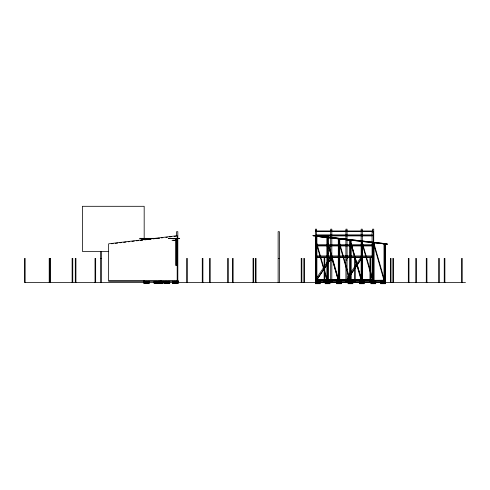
<?xml version="1.0" encoding="UTF-8"?>
<svg xmlns="http://www.w3.org/2000/svg" width="490" height="490" viewBox="0 0 490 490"><rect width="100%" height="100%" fill="white"/><g stroke="black" fill="none" stroke-linecap="round" stroke-linejoin="round"><path stroke-width="0.73" d="M349.829 240.112L315.921 236.272L349.842 239.99M324.601 270.664L327.332 280.188L316.889 280.317M327.326 280.207L326.824 280.194M338.29 280.335L328.459 245.894L328.349 243.751L338.755 280.207L338.29 280.335L328.459 245.894M347.661 271.387L350.185 280.207L339.741 280.317M361.148 280.335L351.318 245.894L351.208 243.751L361.614 280.188L351.171 280.317M361.608 280.207L361.106 280.194M372.572 280.335L373.043 280.188L362.631 243.751L362.741 245.894L372.572 280.335L373.037 280.207M384.001 280.335L374.213 246.066L374.06 243.751L384.466 280.207L374.023 280.317M316.705 277.873L330.627 257.085M323.982 269.053L316.81 279.851L323.982 269.139M324.821 267.791L331.154 258.34M324.821 267.877L330.732 259.057M347.6 277.242L361.099 257.164M347.704 279.135L361.204 258.971M347.704 279.22L361.204 259.057M338.247 280.194L338.713 280.06M349.676 280.194L350.142 280.06M372.535 280.194L373 280.06M383.964 280.194L384.423 280.06M111.634 243.763L113.141 243.585M115.401 243.322L117.661 243.052M119.921 242.789L121.428 242.611M123.694 242.342L125.954 242.072M128.215 241.809L129.721 241.631M131.982 241.362L134.242 241.098M136.502 240.829L138.762 240.566M140.269 240.388L142.529 240.118M144.789 239.855L147.049 239.586M148.556 239.408L150.816 239.138M153.076 238.875L155.336 238.606M157.596 238.342L159.103 238.165M161.363 237.895L162.87 237.717M165.889 237.362L167.396 237.185M169.656 236.921L171.163 236.737M174.177 236.382L175.683 236.204M150.981 239.053L141.99 239.236L141.99 240.278M171.267 238.612L177.503 238.477L177.509 240.278L172.027 240.272M315.438 230.937L316.583 230.937M330.677 230.937L331.822 230.937M316.197 230.968L372.964 230.998M316.197 234.894L372.21 234.894M316.197 235.506L372.21 235.506M315.438 235.782L315.921 235.782L315.921 280.801M316.197 235.911L372.21 235.911M315.438 236.094L315.921 236.094M316.405 236.094L316.889 236.094M315.921 236.284L316.405 236.284M315.921 237.307L316.405 237.307M326.867 237.442L327.351 237.442M327.835 237.442L328.312 237.442M327.351 237.632L327.835 237.632M159.354 238.348L139.644 238.348L154.809 238.477M168.395 238.348L179.689 238.477L168.395 238.477M327.351 238.655L327.835 238.655M144.225 238.765L144.703 238.765M145.187 238.765L145.671 238.765M177.19 238.765L176.706 238.765L176.706 265.488M338.296 238.789L338.78 238.789M339.258 238.789L339.741 238.789M338.78 238.979L339.258 238.979M350.203 239.831L349.725 239.831L349.725 280.801M350.687 239.831L351.171 239.831L351.171 280.801M338.78 240.002L339.258 240.002M349.725 240.137L350.203 240.137M176.222 240.278L176.706 240.278M350.203 240.59L350.687 240.59M361.632 241.178L361.148 241.178L361.148 280.801M362.116 241.178L362.6 241.178L362.6 280.801M362.116 241.484L362.6 241.484M361.632 241.938L362.116 241.938M176.222 242.066L176.706 242.066M373.062 242.525L372.578 242.525L372.578 280.801M373.545 242.525L374.023 242.525L374.023 280.801M373.545 242.832L374.023 242.832M373.062 243.285L373.545 243.285M384.491 243.873L384.007 243.873L384.007 280.801M384.969 243.873L385.452 243.873L385.452 283.698L380.626 283.698L380.626 281.285M384.007 244.185L384.491 244.185M384.969 244.185L385.452 244.185M316.95 244.731L326.793 244.731M328.306 244.731L338.149 244.731M339.662 244.731L372.21 244.731M384.491 244.632L384.969 244.632M316.95 245.643L326.793 245.643M328.306 245.643L338.149 245.643M339.662 245.643L350.258 245.643M351.771 245.643L361.608 245.643M363.127 245.643L372.21 245.643M316.95 245.931L326.793 245.931M328.306 245.931L338.149 245.931M339.662 245.931L350.258 245.931M351.771 245.931L361.608 245.931M363.127 245.931L372.21 245.931M315.921 249L316.405 249M327.351 250.347L327.835 250.347M108.737 251.382L82.369 251.382L82.369 206.302L144.176 206.302L144.176 238.391M315.921 251.67L316.405 251.67M338.78 251.695L339.258 251.695M315.921 251.921L316.405 251.921M315.921 252.032L316.405 252.032M350.203 252.283L350.687 252.283M327.351 253.018L327.835 253.018M327.351 253.269L327.835 253.269M327.351 253.379L327.835 253.379M361.632 253.63L362.116 253.63M338.78 254.365L339.258 254.365M338.78 254.616L339.258 254.616M338.78 254.727L339.258 254.727M350.203 254.953L350.687 254.953M373.062 254.984L373.545 254.984M350.203 255.204L350.687 255.204M350.203 255.315L350.687 255.315M315.438 255.645L316.583 255.645M330.677 255.645L331.822 255.645M345.916 255.645L347.055 255.645M316.95 255.958L372.21 255.958M361.632 256.301L362.116 256.301M384.491 256.331L384.969 256.331M361.632 256.552L362.116 256.552M361.632 256.662L362.116 256.662M316.95 257.085L372.21 257.085M316.95 257.164L330.579 257.164M332.091 257.164L360.854 257.164M362.367 257.164L372.21 257.164M373.062 257.648L373.545 257.648M373.062 257.905L373.545 257.905M373.062 258.01L373.545 258.01M100.683 258.365L101.32 258.365M177.129 258.365L177.509 258.365M278.314 258.365L279.086 258.365M329.243 258.365L329.88 258.365M347.043 258.365L347.673 258.365M372.412 258.365L373.049 258.365M384.491 259.002L384.969 259.002M384.491 259.253L384.969 259.253M384.491 259.357L384.969 259.357M315.438 259.982L316.583 259.982M330.677 259.982L331.822 259.982M345.916 259.982L347.055 259.982M361.148 259.982L362.294 259.982M330.677 260.288L331.822 260.288M316.95 279.766L346.473 279.747M372.21 279.766L347.986 279.833L372.21 279.851M316.95 279.851L346.473 279.851M328.312 280.317L338.296 280.317M362.6 280.317L372.578 280.317M315.438 280.801L385.452 280.801M326.793 280.893L328.306 280.893M338.149 280.893L339.662 280.893M159.985 281.052L160.463 281.052M160.947 281.052L161.431 281.052M108.621 281.217L178.293 281.217M315.438 281.285L385.452 281.285M144.256 281.591L145.751 281.591L145.751 283.263L144.256 283.263M148.121 281.591L146.412 281.591L146.412 283.263L148.121 283.263M159.219 281.591L160.334 281.591L160.334 283.263L159.219 283.263M176.859 281.591L175.371 281.591L175.371 283.263L176.859 283.263L176.817 281.591M465.5 282.491L24.5 282.491L24.5 258.365L25.137 258.365L25.137 282.491M315.438 282.552L384.007 282.552M173.001 240.265L176.008 240.278M351.348 240.161L387.51 244.253L362.637 241.564M351.336 240.284L361.13 241.392M351.208 243.751L360.952 277.891M347.214 271.527L339.925 246.066L339.778 243.751L347.251 269.941M347.63 272.991L349.719 280.335M324.147 270.799L317.03 245.894L316.92 243.751L324.209 269.255M324.564 272.262L326.861 280.335M351.244 243.922L351.318 245.349M177.282 238.483L177.288 240.284M462.223 282.491L462.223 258.365L461.592 258.365L461.592 282.491M444.877 282.491L444.877 258.365L444.246 258.365L444.246 282.491M439.316 282.491L439.316 258.365L438.679 258.365L438.679 282.491M426.919 282.491L426.919 258.365L426.288 258.365L426.288 282.491M416.408 282.491L416.408 258.365L415.771 258.365L415.771 282.491M408.966 282.491L408.966 258.365L408.329 258.365L408.329 282.491M393.495 282.491L393.495 258.365L392.864 258.365L392.864 282.491M391.008 282.491L391.008 258.365L390.371 258.365L390.371 282.491M384.969 280.801L384.969 243.616L384.491 243.616L384.491 280.801M383.039 281.285L383.039 283.698M375.714 281.285L375.714 283.698L370.887 283.698L370.887 281.285M373.723 242.379L373.723 229.161L372.578 229.161L372.578 232.217M373.723 243.261L373.723 244.29M373.723 244.731L373.723 280.237M373.723 282.491L373.723 282.797M373.545 280.801L373.545 242.262L373.062 242.262L373.062 280.801M373.368 242.311L373.368 231.696L372.1 231.696L372.1 280.213M373.368 258.23L373.368 280.972M373.3 281.285L373.3 283.698M372.578 282.491L372.578 282.797M370.587 282.491L370.587 258.365L369.95 258.365L369.95 282.491M364.284 281.285L364.284 283.698L359.464 283.698L359.464 281.285M362.294 241.49L362.294 229.161L361.148 229.161L361.148 240.627M362.294 256.368L362.294 282.797M362.116 280.801L362.116 240.915L361.632 240.915L361.632 280.801M361.877 281.285L361.877 283.698M361.148 282.491L361.148 282.797M355.274 282.491L355.274 258.365L354.638 258.365L354.638 282.491M352.861 281.285L352.861 283.698L348.035 283.698L348.035 281.285M350.687 280.801L350.687 239.567L350.203 239.567L350.203 280.801M350.448 281.285L350.448 283.698M347.055 282.797L347.055 229.161L345.916 229.161L345.916 282.797M341.432 281.285L341.432 283.698L336.606 283.698L336.606 281.285M339.741 280.801L339.741 238.483L339.258 238.483L339.258 280.801M339.019 281.285L339.019 283.698M338.78 280.801L338.78 238.483L338.296 238.483L338.296 280.801M331.822 282.797L331.822 229.161L330.677 229.161L330.677 237.485M330.677 237.693L330.677 282.797M330.003 281.285L330.003 283.698L325.176 283.698L325.176 281.285M328.312 280.801L328.312 237.129L327.835 237.129L327.835 280.801M327.59 281.285L327.59 283.698M327.351 280.801L327.351 237.129L326.867 237.129L326.867 280.801M324.766 282.491L324.766 258.365L324.129 258.365L324.129 282.491M320.264 281.285L320.264 283.698L315.438 283.698L315.438 229.161L316.583 229.161L316.583 236.113M317.851 281.285L317.851 283.698M316.889 280.801L316.889 235.782L316.405 235.782L316.405 280.801M316.583 252.081L316.583 282.797M304.48 282.491L304.48 258.365L303.849 258.365L303.849 282.491M301.858 282.491L301.858 258.365L301.221 258.365L301.221 282.491M279.404 282.491L279.404 231.696L278.136 231.696L278.136 282.491M256.037 282.491L256.037 258.365L255.4 258.365L255.4 282.491M253.691 282.491L253.691 258.365L253.054 258.365L253.054 282.491M233.124 282.491L233.124 258.365L232.493 258.365L232.493 282.491M228.297 282.491L228.297 258.365L227.66 258.365L227.66 282.491M210.216 282.491L210.216 258.365L209.579 258.365L209.579 282.491M202.903 282.491L202.903 258.365L202.266 258.365L202.266 282.491M187.309 282.491L187.309 258.365L186.672 258.365L186.672 282.491M177.821 280.972L177.821 231.696L176.553 231.696L176.553 236.247M177.503 238.477L177.503 240.278M177.478 280.739L177.478 281.217M177.19 283.63L177.19 235.721L108.621 243.812L108.621 280.739L178.293 280.739L178.28 283.63L172.364 283.63L172.364 281.217M176.461 281.591L176.461 283.263M176.222 265.488L176.222 238.765L175.739 238.765L175.739 265.488M175.144 281.591L175.144 283.263M175.04 281.217L175.04 283.63M174.777 281.217L174.777 283.63M174.403 281.591L174.403 283.263M174.305 281.591L174.305 283.263M172.884 281.217L172.884 283.63M172.737 281.591L172.737 283.263M169.705 281.217L169.705 283.63L164.309 283.63L164.309 282.424M169.375 281.591L169.375 283.263M168.615 281.217L168.615 283.63M167.886 281.591L167.886 283.263M166.459 281.217L166.459 283.63M165.73 281.591L165.73 283.263M165.4 281.217L165.4 283.63M163.121 281.217L163.121 283.63L154.117 283.63L154.117 281.217M160.708 281.217L160.708 283.63M159.513 281.217L159.513 283.63M158.423 281.217L158.423 283.63M158.294 281.217L158.294 283.63M157.694 281.591L157.694 283.263M156.267 281.217L156.267 283.63M155.538 281.591L155.538 283.263M155.208 281.217L155.208 283.63M149.321 281.217L149.321 283.63L143.925 283.63L143.925 281.217M148.231 281.217L148.231 283.63M147.9 281.591L147.9 283.263M147.502 281.591L147.502 283.263M146.081 281.217L146.081 283.63M145.352 281.591L145.352 283.263M144.225 280.733L144.225 283.63M144.103 280.739L144.103 281.217M101.638 251.407L101.638 282.491M100.37 251.407L100.37 282.491M95.666 282.491L95.666 258.365L95.029 258.365L95.029 282.491M75.925 282.491L75.925 258.365L75.289 258.365L75.289 282.491M72.759 282.491L72.759 258.365L72.122 258.365L72.122 282.491M50.531 282.491L50.531 258.365L49.214 258.365L49.214 282.491M49.845 258.365L49.845 282.491M312.957 235.329L387.02 243.849L312.957 235.329M313.478 235.506L313.416 235.99L352.653 240.59L352.714 240.1L313.478 235.506M372.964 231.452L316.197 231.452L372.964 231.476M155.936 281.591L154.448 281.591L154.448 283.263L155.936 283.263L155.936 281.591M158.092 281.591L156.598 281.591L156.598 283.263L158.092 283.263L158.092 281.591M162.747 281.591L161.075 281.591L161.075 283.263L162.747 283.263L162.747 281.591M166.128 281.591L164.64 281.591L164.64 283.263L166.128 283.263L166.128 281.591M168.284 281.591L166.79 281.591L166.79 283.263L168.284 283.263L168.284 281.591M174.71 281.591L173.215 281.591L173.215 283.263L174.71 283.263L174.71 281.591M317.483 281.652L315.811 281.652L315.811 283.324L317.483 283.324L317.483 281.652M319.89 281.652L318.224 281.652L318.224 283.324L319.89 283.324L319.89 281.652M327.222 281.652L325.55 281.652L325.55 283.324L327.222 283.324L327.222 281.652M329.635 281.652L327.963 281.652L327.963 283.324L329.635 283.324L329.635 281.652M338.645 281.652L336.979 281.652L336.979 283.324L338.645 283.324L338.645 281.652M341.058 281.652L339.392 281.652L339.392 283.324L341.058 283.324L341.058 281.652M350.074 281.652L348.402 281.652L348.402 283.324L350.074 283.324L350.074 281.652M352.488 281.652L350.816 281.652L350.816 283.324L352.488 283.324L352.488 281.652M361.504 281.652L359.832 281.652L359.832 283.324L361.504 283.324L361.504 281.652M363.917 281.652L362.245 281.652L362.245 283.324L363.917 283.324L363.917 281.652M372.933 281.652L371.261 281.652L371.261 283.324L372.933 283.324L372.933 281.652M375.346 281.652L373.674 281.652L373.674 283.324L375.346 283.324L375.346 281.652M382.672 281.652L381 281.652L381 283.324L382.672 283.324L382.672 281.652M385.085 281.652L383.413 281.652L383.413 283.324L385.085 283.324L385.085 281.652"/></g></svg>
